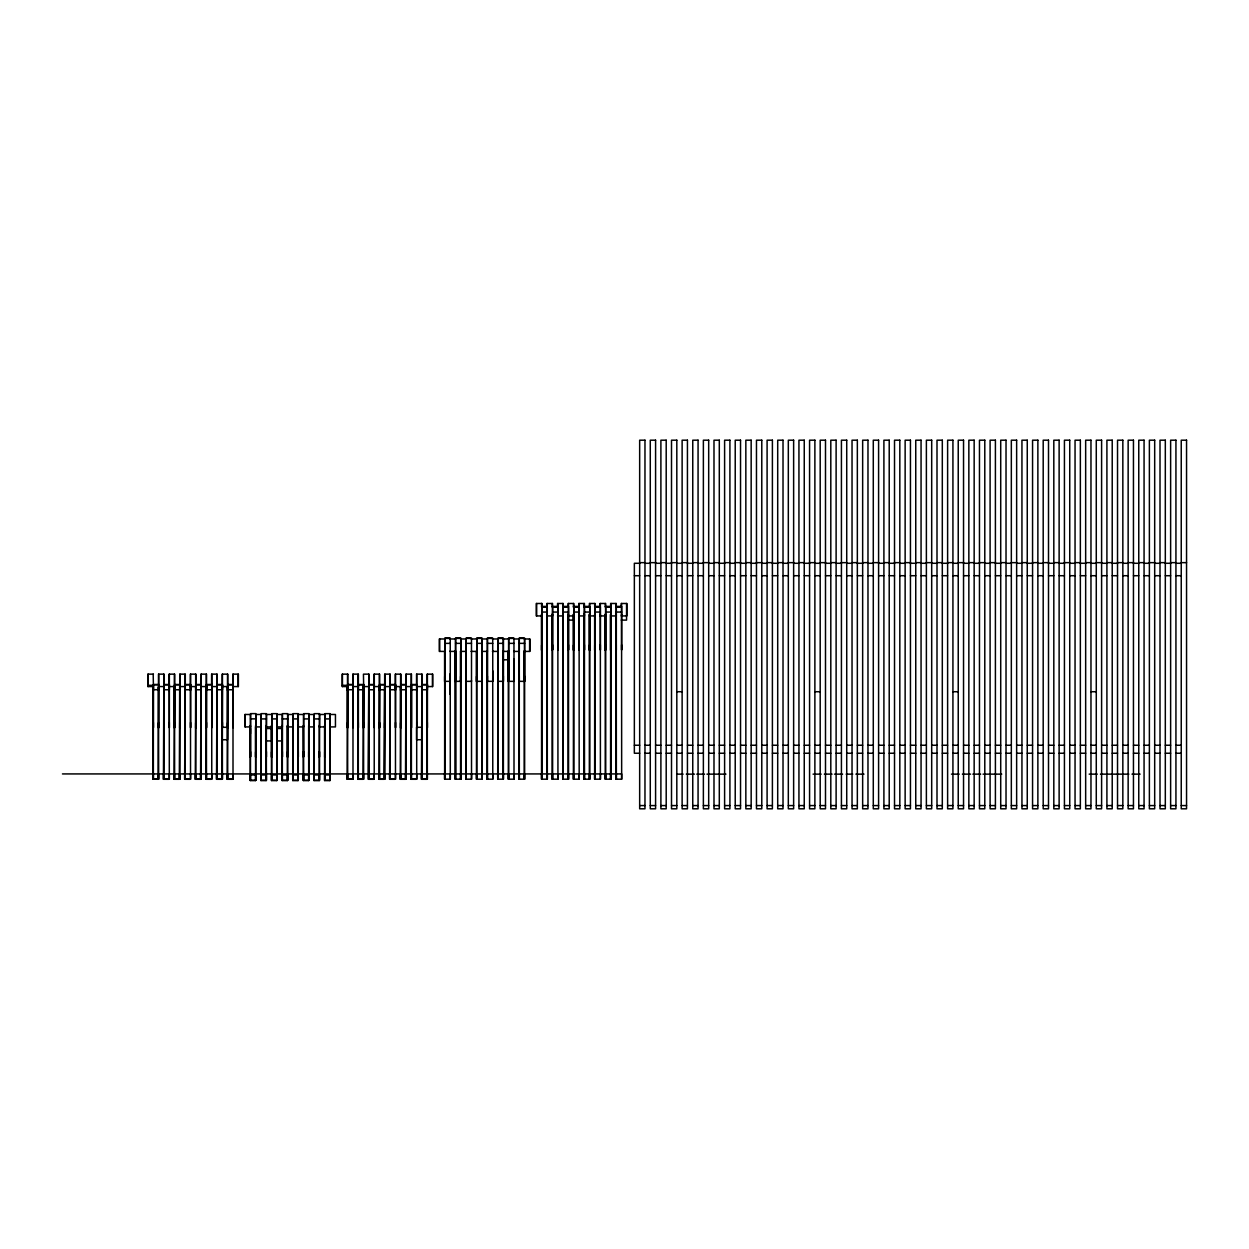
<?xml version="1.0" encoding="UTF-8"?>
<svg xmlns="http://www.w3.org/2000/svg" width="1249" height="1249" viewBox="0 0 1249 1249"><rect width="100%" height="100%" fill="white"/><g stroke="black" fill="none" stroke-linecap="round" stroke-linejoin="round"><path stroke-width="1.5" d="M153.408 684.468L153.408 689.729L158.732 689.729L158.717 684.468L153.408 684.468L153.393 727.714L153.377 722.468M158.717 684.468L158.701 727.714L158.701 722.468M164.025 684.499L164.041 689.76L169.349 689.76L169.333 684.499L164.025 684.499L164.009 727.745L164.009 722.5M169.333 684.499L169.333 727.745L169.318 722.5M174.641 684.499L174.657 689.76L179.965 689.76L179.95 684.499L174.641 684.499L174.641 727.745L174.626 722.5M179.95 684.499L179.95 727.745L179.934 722.5M185.258 684.499L185.274 689.76L190.582 689.76L190.566 684.499L185.258 684.499L185.258 727.745L185.242 722.5M190.566 684.499L190.566 727.745L190.551 722.5M201.198 684.499L201.183 727.745L201.198 684.499L195.874 684.499L195.874 727.745L195.859 722.5M206.507 684.499L206.507 689.76L211.815 689.76L211.815 684.499L206.507 684.499L206.491 727.745L206.475 722.5M211.815 684.499L211.799 727.745L211.784 722.5M217.123 684.499L217.139 689.76L222.447 689.76L222.431 684.499L217.123 684.499L217.107 727.745L217.107 722.5M222.431 684.499L222.416 727.745L222.416 722.5M227.74 684.499L227.74 727.745L227.74 684.499L233.048 684.499L233.063 689.76L227.755 689.76M233.048 684.499L233.048 727.745L233.032 722.5M255.608 775.286L255.577 780.547L250.268 780.531L250.3 725.45M255.811 751.601L255.826 756.863L255.842 713.616L250.534 713.616L250.518 756.863L250.503 751.601M255.577 780.547L255.608 725.45M261.119 751.633L261.135 756.894L261.15 713.647L266.459 713.647L266.193 780.547L260.885 780.531L260.916 725.45L260.916 757.206L260.916 751.945M266.193 780.547L266.224 725.45L266.412 780.328L261.088 780.328L261.072 725.716M276.841 775.286L276.81 780.547L271.501 780.531L271.533 725.45L271.533 757.206L271.533 751.945M277.059 751.633L277.075 756.894L277.075 713.647L271.767 713.647L271.751 756.894L271.751 751.633M276.81 780.547L276.841 725.45L277.028 780.328L271.72 780.328L271.689 725.716M287.457 775.286L287.426 780.547L282.118 780.531L282.149 725.45L282.149 757.206L282.165 751.945M287.676 751.633L287.692 756.894L287.692 713.647L282.383 713.647L282.383 756.894L282.368 751.633M287.426 780.547L287.457 725.45L287.457 757.206L287.473 751.945M298.074 775.286L298.058 780.547L292.734 780.531L292.766 725.45L292.953 780.328L298.261 780.328L298.277 774.942L292.969 774.942L292.953 780.328M298.292 751.633L298.308 756.894L298.308 713.647L293 713.647L292.734 780.531M298.058 780.547L298.074 725.45L298.074 757.206L298.089 751.945M308.706 775.286L308.675 780.547L303.366 780.531L303.382 725.45L303.569 780.328L308.878 780.328L308.893 774.942L303.585 774.942L303.569 780.328M308.909 751.633L308.925 756.894L308.925 713.647L303.616 713.647L303.616 756.894L303.601 751.633M308.675 780.547L308.706 725.45L308.69 757.206L308.706 751.945M319.322 775.286L319.291 780.547L313.983 780.531L314.014 725.45L313.999 757.206L314.014 751.945M319.291 780.547L319.557 713.647L314.248 713.647L314.233 756.894L314.217 751.633M329.939 775.286L329.908 780.547L324.599 780.531L324.631 725.45M330.158 751.633L330.158 756.894L330.173 713.647L324.865 713.647L324.849 756.894L324.849 751.633M329.908 780.547L329.939 725.45L330.126 780.328L324.818 780.328L324.787 725.716M347.722 684.468L347.737 689.729L353.045 689.729L353.03 684.468L347.722 684.468L347.722 727.714L347.706 722.468M353.03 684.468L353.03 727.714L353.014 722.468M358.338 684.499L358.354 689.76L363.662 689.76L363.646 684.499L358.338 684.499L358.338 727.745L358.322 722.5M363.646 684.499L363.646 727.745L363.631 722.5M368.97 684.499L368.97 689.76L374.278 689.76L374.278 684.499L368.97 684.499L368.955 727.745L368.939 722.5M374.278 684.499L374.263 727.745L374.247 722.5M379.587 684.499L379.587 689.76L384.911 689.76L384.895 684.499L379.587 684.499L379.571 727.745L379.571 722.5M384.895 684.499L384.879 727.745L384.879 722.5M390.203 684.499L390.219 689.76L395.527 689.76L395.511 684.499L390.203 684.499L390.188 727.745L390.188 722.5M395.511 684.499L395.511 727.745L395.496 722.5M400.82 684.499L400.835 689.76L406.144 689.76L406.128 684.499L400.82 684.499L400.82 727.745L400.804 722.5M406.128 684.499L406.128 727.745L406.112 722.5M411.436 684.499L411.436 727.745L411.436 684.499L416.744 684.499L416.76 689.76L411.452 689.76M416.744 684.499L416.744 727.745L416.729 722.5M422.053 684.499L422.068 689.76L427.377 689.76L427.377 684.499L422.053 684.499L422.053 727.745L422.037 722.5M427.377 684.499L427.361 727.745L427.345 722.5M450.311 773.927L450.296 779.189L444.628 779.189L444.691 650.791M450.28 650.963L450.264 681.345L444.956 681.345L444.956 638.098L450.264 638.098M449.968 694.179L449.983 674.132L449.968 681.657L449.983 676.412M460.928 773.927L460.912 779.189L455.245 779.189L455.307 650.791M455.573 681.345L455.573 638.098L460.881 638.098L460.881 681.345L455.573 681.345L455.557 676.099M460.616 650.791L460.553 779.189L460.538 773.927M471.544 773.927L471.529 779.189L465.861 779.189L465.924 650.791M471.513 650.963L471.498 681.345L466.189 681.345L466.205 638.098L471.513 638.098M482.161 773.927L482.145 779.189L476.478 779.189L476.54 650.791M476.806 681.345L476.821 638.098L482.13 638.098L482.114 681.345L476.806 681.345L476.79 676.099M481.849 650.791L481.786 779.189L481.786 773.927M492.777 773.927L492.777 779.189L487.094 779.189L487.172 650.791M492.746 650.963L492.746 681.345L487.422 681.345L487.438 638.098L492.746 638.098M503.409 773.927L503.394 779.189L497.727 779.189L497.789 650.791M498.054 681.345L498.054 638.098L503.363 638.098L503.363 681.345L498.054 681.345L498.039 676.099M514.026 773.927L514.01 779.189L508.343 779.189L508.405 650.791L508.39 659.8L503.082 659.8L503.082 650.916L503.035 779.189L503.019 773.927M513.995 650.963L513.979 681.345L508.671 681.345L508.671 638.098L513.979 638.098M524.642 773.927L524.627 779.189L518.959 779.189L519.022 650.791M519.287 681.345L519.287 638.098L524.596 638.098L524.596 681.345L519.287 681.345L519.272 676.099M524.33 650.791L524.268 779.189L524.252 773.927M547.327 773.927L547.312 779.189L541.551 779.189L541.613 614.196M547.249 644.796L547.265 650.058L547.265 606.811L541.957 606.811L541.957 650.058L541.941 644.796M546.921 614.196L546.859 779.189L546.843 773.927M557.944 773.927L557.944 779.189L552.167 779.189L552.23 614.196M557.866 644.796L557.881 650.058L557.897 606.811L552.573 606.811L552.573 650.058L552.558 644.796M568.576 773.927L568.56 779.189L562.784 779.189L562.846 614.196M568.498 644.796L568.498 650.058L568.514 606.811L563.205 606.811L563.19 650.058L563.174 644.796M568.154 614.196L568.092 779.189L568.076 773.927M579.193 773.927L579.177 779.189L573.4 779.189L573.463 614.196M579.114 644.796L579.114 650.058L579.13 606.811L573.822 606.811L573.806 650.058L573.806 644.796M589.809 773.927L589.793 779.189L584.017 779.189L584.095 614.196M589.731 644.796L589.747 650.058L589.747 606.811L584.438 606.811L584.438 650.058L584.423 644.796M589.403 614.196L589.325 779.189L589.325 773.927M600.426 773.927L600.41 779.189L594.633 779.189L594.711 614.196M600.347 644.796L600.363 650.058L600.363 606.811L595.055 606.811L595.055 650.058L595.039 644.796M611.042 773.927L611.026 779.189L605.265 779.189L605.328 614.196M610.964 644.796L610.98 650.058L610.98 606.811L605.671 606.811L605.671 650.058L605.656 644.796M610.636 614.196L610.574 779.189L610.558 773.927M62.45 773.927L621.659 773.927L621.659 779.189L615.882 779.189L615.944 614.196M621.58 644.796L621.596 650.058L621.612 606.811L616.303 606.811L616.288 650.058L616.272 644.796M158.482 687.293L158.092 779.267L152.831 779.235L152.831 773.99M153.221 690.603L153.159 686.528M153.174 722.765L153.174 728.026L153.159 686.685M153.315 690.619L153.33 687.106M158.685 773.896L158.67 779.173L153.362 779.173L153.377 773.896M158.092 779.267L158.092 774.005M158.482 728.026L158.482 722.765M158.482 690.619L158.467 686.528L164.041 686.575L164.041 674.148L158.498 674.148L158.498 684.795L153.159 684.78M168.709 779.298L163.447 779.282L163.447 774.021M163.775 686.56L163.838 690.635L163.947 687.137M163.791 722.796L163.791 728.058L163.775 686.716M169.302 773.927L169.302 779.204L163.994 779.204L163.994 773.927M169.255 690.65L169.255 687.137M179.731 685.389L179.325 779.298L174.064 779.282L174.079 774.021M174.423 722.796L174.407 728.058L174.392 686.716M174.392 686.56L174.454 690.635L174.563 687.137M179.934 773.927L179.918 779.204L174.61 779.204L174.61 773.927M179.325 779.298L179.341 774.037M179.715 690.65L179.7 686.56L185.289 686.575L185.289 674.148L179.747 674.148L179.747 684.795L174.392 684.811L174.438 674.148M179.731 722.796L179.715 728.058L179.715 686.716M179.872 690.65L179.872 687.137M189.942 779.298L184.68 779.282L185.086 685.373M185.024 728.058L185.039 722.796M185.008 686.56L184.68 779.282M190.551 773.927L190.535 779.204L185.227 779.204L185.242 773.927M190.488 690.65L190.504 687.137M200.964 685.389L200.574 779.298L195.297 779.282L195.312 774.021M195.64 728.058L195.656 722.796M195.703 690.635L195.64 686.56M201.167 773.927L201.151 779.204L195.843 779.204L195.859 773.927M200.574 779.298L200.574 774.037M200.964 722.796L200.948 728.058L200.948 686.716M200.964 690.65L200.948 686.56L206.522 686.575L206.522 674.148L200.98 674.148L200.98 684.795L195.64 684.811M201.105 690.65L201.12 687.137M211.19 779.298L205.929 779.282L205.929 774.021M206.319 690.635L206.257 686.56M206.272 722.796L206.257 728.058L206.257 686.716M206.413 690.65L206.428 687.137M211.784 773.927L211.768 779.204L206.46 779.204L206.475 773.927M211.721 690.65L211.737 687.137M216.545 779.282L216.936 685.373L217.076 779.204L222.4 779.204L222.353 685.373L221.807 779.298L216.545 779.282L216.545 774.021M216.873 686.56L216.936 690.635L217.045 687.137M216.889 722.796L216.889 728.058L216.873 686.716M217.076 779.204L217.092 773.927M221.807 779.298L221.822 774.037M222.197 687.153L222.197 690.65L222.181 686.56M222.197 728.058L222.197 722.796M222.4 779.204L222.4 773.927M232.423 779.298L227.162 779.282L227.162 774.021M227.521 722.796L227.505 728.058L227.49 686.716M227.552 690.635L227.49 686.56M227.661 690.65L227.661 687.137M233.017 773.927L233.017 779.204L227.708 779.204L227.708 773.927M232.97 690.65L232.97 687.137M250.3 751.914L250.284 757.159L250.268 726.777M250.471 780.328L250.487 774.942L255.795 774.942L255.78 780.328L250.471 780.328L250.44 725.716M250.44 733.741L250.456 728.464M255.608 751.914L255.592 757.159L255.577 726.777M255.748 733.741L255.764 728.464M261.088 780.328L261.103 774.942L266.412 774.942L266.412 780.328M266.224 757.206L266.224 751.945M271.72 780.328L271.72 774.942L277.028 774.942L277.028 780.328M276.841 757.206L276.856 751.945M282.336 780.328L282.352 774.942L287.66 774.942L287.645 780.328L282.336 780.328L282.305 725.716M292.766 757.206L292.781 751.945M303.382 757.206L303.398 751.945M314.186 780.328L314.202 774.942L319.51 774.942L319.494 780.328L314.186 780.328L314.17 725.716M319.322 757.206L319.322 751.945M324.709 751.945L324.693 757.206L324.693 725.357M324.787 733.772L324.787 728.51M324.818 780.328L324.818 774.942L330.126 774.942L330.126 780.328M330.001 757.206L330.017 751.945M330.095 733.772L330.095 728.51M352.405 779.267L347.144 779.235L347.16 773.99M347.503 722.765L347.487 728.026L347.487 686.685M347.472 686.528L347.534 690.603L347.644 687.106M353.014 773.896L352.999 779.173L347.69 779.173L347.706 773.896M352.952 690.619L352.967 687.106M363.428 685.389L363.037 779.298L357.76 779.282L357.776 774.021M358.12 722.796L358.104 728.058L358.104 686.716M358.151 690.635L358.088 686.56M358.26 690.65L358.276 687.137M363.631 773.927L363.615 779.204L358.307 779.204L358.322 773.927M363.037 779.298L363.037 774.037M363.428 690.65L363.412 686.56L368.986 686.575L368.986 674.148L363.443 674.148L363.678 686.575M363.428 722.796L363.412 728.058L363.412 686.716M363.568 690.65L363.584 687.137M373.654 779.298L368.393 779.282L368.783 685.373L368.923 779.204L374.232 779.204L374.247 773.927M368.72 728.058L368.736 722.796M368.72 686.56L368.393 779.282M368.923 779.204L368.939 773.927M374.185 690.65L374.2 687.137M379.368 674.148L379.368 684.795L384.645 684.811L384.676 674.148L390.219 674.148L390.219 686.575L384.676 686.575L384.27 779.298L379.009 779.282L379.009 774.021M379.321 690.072L379.337 686.56M379.353 728.058L379.353 722.796M379.399 690.635L379.509 687.137M384.864 773.927L384.848 779.204L379.54 779.204L379.555 773.927M384.27 779.298L384.676 685.389M384.661 722.796L384.661 728.058L384.645 686.716M384.817 690.65L384.817 687.137M394.887 779.298L389.626 779.282L389.626 774.021M390.016 690.635L389.953 686.56M389.969 722.796L389.969 728.058L389.953 686.716M390.125 690.65L390.125 687.137M395.48 773.927L395.48 779.204L390.172 779.204L390.172 773.927M395.433 690.65L395.433 687.137M405.909 685.389L405.503 779.298L400.242 779.282L400.258 774.021M400.57 686.56L400.632 690.635L400.742 687.137M400.601 722.796L400.586 728.058L400.586 686.716M406.112 773.927L406.097 779.204L400.788 779.204L400.804 773.927M405.503 779.298L405.519 774.037M405.894 690.65L405.909 687.153M405.894 728.058L405.909 722.796M406.05 690.65L405.878 686.56L411.467 686.575L411.467 674.148L405.925 674.148L405.925 684.795L400.57 684.811L400.617 674.148M416.12 779.298L410.859 779.282L410.874 774.021M411.218 722.796L411.202 728.058L411.202 686.716M411.249 690.635L411.186 686.56M411.358 690.65L411.374 687.137M416.729 773.927L416.713 779.204L411.405 779.204L411.421 773.927M416.666 690.65L416.682 687.137M427.142 685.389L426.752 779.298L421.475 779.282L421.491 774.021M421.819 728.058L421.834 722.796M421.881 690.635L421.819 686.56M427.345 773.927L427.33 779.204L422.021 779.204L422.037 773.927M426.752 779.298L426.752 774.037M427.142 722.796L427.127 728.058L427.127 686.716M427.299 687.137L427.283 690.65L427.127 686.56L432.7 686.575L432.7 674.148L427.158 674.148L427.158 684.795L421.819 684.811M444.675 676.412L444.66 681.657L444.644 651.26M445.003 773.927L444.987 779.189L444.925 650.791M455.292 676.412L455.276 681.657L455.261 651.26M460.6 676.412L460.584 681.657L460.569 651.26M465.908 676.412L465.893 681.657L465.877 651.26M466.236 773.927L466.22 779.189L466.158 650.791M476.525 676.412L476.509 681.657L476.509 651.26M476.853 773.927L476.837 779.189L476.775 650.791M487.141 676.412L487.141 681.657L487.126 651.26M487.469 773.927L487.453 779.189L487.391 650.791M497.773 676.412L497.758 681.657L497.742 651.26M498.086 773.927L498.086 779.189L498.023 650.791M503.082 676.412L503.066 681.657L503.05 651.26M508.718 773.927L508.702 779.189L508.64 650.791M519.006 676.412L518.991 681.657L518.975 651.26M519.334 773.927L519.319 779.189L519.256 650.791M524.315 676.412L524.299 681.657L524.283 651.26M541.613 645.109L541.598 650.354L541.582 614.274M542.019 773.927L542.004 779.189L541.941 614.196M546.921 645.109L546.906 650.354L546.89 614.274M552.23 645.109L552.214 650.354L552.199 614.274M552.636 773.927L552.62 779.189L552.558 614.196M562.846 645.109L562.846 650.354L562.815 614.274M563.252 773.927L563.252 779.189L563.174 614.196M568.154 645.109L568.154 650.354L568.123 614.274M573.463 645.109L573.463 650.354L573.447 614.274M573.884 773.927L573.869 779.189L573.791 614.196M584.501 773.927L584.485 779.189L584.423 614.196M589.403 645.109L589.387 650.354L589.372 614.274M594.711 645.109L594.696 650.354L594.68 614.274M595.117 773.927L595.102 779.189L595.039 614.196M605.328 645.109L605.312 650.354L605.297 614.274M605.734 773.927L605.718 779.189L605.656 614.196M615.944 645.109L615.929 650.354L615.913 614.274M616.35 773.927L616.35 779.189L616.272 614.196M152.831 779.235L153.221 687.262M163.447 779.282L163.853 685.373L163.994 779.204M174.064 779.282L174.47 685.373M195.297 779.282L195.703 685.373L195.843 779.204M205.929 779.282L206.319 685.373M227.162 779.282L227.568 685.373M347.144 779.235L347.534 687.262L347.69 779.173M357.76 779.282L358.166 685.373M379.009 779.282L379.399 685.373M389.626 779.282L390.031 685.373L390.172 779.204M400.242 779.282L400.648 685.373L400.788 779.204M410.859 779.282L411.264 685.373M421.475 779.282L421.881 685.373L422.021 779.204M250.268 780.531L250.3 775.286M260.885 780.531L260.916 775.286M271.501 780.531L271.533 775.286M282.118 780.531L282.149 775.286M303.366 780.531L303.382 775.286M313.983 780.531L314.014 775.286M324.599 780.531L324.631 775.286M639.66 562.643L644.968 562.643M650.276 562.643L655.584 562.643M660.893 562.643L666.201 562.643M671.509 562.643L676.817 562.643M682.126 562.643L687.434 562.643M692.758 562.643L698.066 562.643M703.374 562.643L708.683 562.643M713.991 562.643L719.299 562.643M724.607 562.643L729.916 562.643M735.224 562.643L740.532 562.643M745.84 562.643L751.164 562.643M756.472 562.643L761.781 562.643M767.089 562.643L772.397 562.643M777.705 562.643L783.014 562.643M788.322 562.643L793.63 562.643M798.938 562.643L804.247 562.643M809.571 562.643L814.879 562.643M820.187 562.643L825.495 562.643M830.804 562.643L836.112 562.643M841.42 562.643L846.728 562.643M852.037 562.643L857.345 562.643M862.653 562.643L867.977 562.643M873.285 562.643L878.593 562.643M883.902 562.643L889.21 562.643M894.518 562.643L899.826 562.643M905.135 562.643L910.443 562.643M915.751 562.643L921.059 562.643M926.383 562.643L931.692 562.643M937 562.643L942.308 562.643M947.616 562.643L952.925 562.643M958.233 562.643L963.541 562.643M968.849 562.643L974.158 562.643M979.466 562.643L984.79 562.643M990.098 562.643L995.406 562.643M1000.714 562.643L1006.023 562.643M1011.331 562.643L1016.639 562.643M1021.947 562.643L1027.256 562.643M1032.564 562.643L1037.872 562.643M1043.196 562.643L1048.504 562.643M1053.813 562.643L1059.121 562.643M1064.429 562.643L1069.737 562.643M1075.046 562.643L1080.354 562.643M1085.662 562.643L1090.97 562.643M1096.279 562.643L1101.602 562.643M1106.911 562.643L1112.219 562.643M1117.527 562.643L1122.835 562.643M1128.144 562.643L1133.452 562.643M1138.76 562.643L1144.068 562.643M1149.377 562.643L1154.685 562.643M1160.009 562.643L1165.317 562.643M1170.625 562.643L1175.934 562.643M1181.242 562.643L1186.55 562.643M639.66 563.283L634.351 563.283L634.351 753.241L639.66 753.241M644.968 563.283L650.276 563.283M655.584 563.283L660.893 563.283M666.201 563.283L671.509 563.283M676.817 563.283L682.126 563.283M687.434 563.283L692.758 563.283M698.066 563.283L703.374 563.283M708.683 563.283L713.991 563.283M719.299 563.283L724.607 563.283M729.916 563.283L735.224 563.283M740.532 563.283L745.84 563.283M751.164 563.283L756.472 563.283M761.781 563.283L767.089 563.283M772.397 563.283L777.705 563.283M783.014 563.283L788.322 563.283M793.63 563.283L798.938 563.283M804.247 563.283L809.571 563.283M814.879 563.283L820.187 563.283M825.495 563.283L830.804 563.283M836.112 563.283L841.42 563.283M846.728 563.283L852.037 563.283M857.345 563.283L862.653 563.283M867.977 563.283L873.285 563.283M878.593 563.283L883.902 563.283M889.21 563.283L894.518 563.283M899.826 563.283L905.135 563.283M910.443 563.283L915.751 563.283M921.059 563.283L926.383 563.283M931.692 563.283L937 563.283M942.308 563.283L947.616 563.283M952.925 563.283L958.233 563.283M963.541 563.283L968.849 563.283M974.158 563.283L979.466 563.283M984.79 563.283L990.098 563.283M995.406 563.283L1000.714 563.283M1006.023 563.283L1011.331 563.283M1016.639 563.283L1021.947 563.283M1027.256 563.283L1032.564 563.283M1037.872 563.283L1043.196 563.283M1048.504 563.283L1053.813 563.283M1059.121 563.283L1064.429 563.283M1069.737 563.283L1075.046 563.283M1080.354 563.283L1085.662 563.283M1090.97 563.283L1096.279 563.283M1101.602 563.283L1106.911 563.283M1112.219 563.283L1117.527 563.283M1122.835 563.283L1128.144 563.283M1133.452 563.283L1138.76 563.283M1144.068 563.283L1149.377 563.283M1154.685 563.283L1160.009 563.283M1165.317 563.283L1170.625 563.283M1175.934 563.283L1181.242 563.283M634.351 575.711L639.66 575.711M644.968 575.711L650.276 575.711M655.584 575.711L660.893 575.711M666.201 575.711L671.509 575.711M676.817 575.711L682.126 575.711M687.434 575.711L692.758 575.711M698.066 575.711L703.374 575.711M708.683 575.711L713.991 575.711M719.299 575.711L724.607 575.711M729.916 575.711L735.224 575.711M740.532 575.711L745.84 575.711M751.164 575.711L756.472 575.711M761.781 575.711L767.089 575.711M772.397 575.711L777.705 575.711M783.014 575.711L788.322 575.711M793.63 575.711L798.938 575.711M804.247 575.711L809.571 575.711M814.879 575.711L820.187 575.711M825.495 575.711L830.804 575.711M836.112 575.711L841.42 575.711M846.728 575.711L852.037 575.711M857.345 575.711L862.653 575.711M867.977 575.711L873.285 575.711M878.593 575.711L883.902 575.711M889.21 575.711L894.518 575.711M899.826 575.711L905.135 575.711M910.443 575.711L915.751 575.711M921.059 575.711L926.383 575.711M931.692 575.711L937 575.711M942.308 575.711L947.616 575.711M952.925 575.711L958.233 575.711M963.541 575.711L968.849 575.711M974.158 575.711L979.466 575.711M984.79 575.711L990.098 575.711M995.406 575.711L1000.714 575.711M1006.023 575.711L1011.331 575.711M1016.639 575.711L1021.947 575.711M1027.256 575.711L1032.564 575.711M1037.872 575.711L1043.196 575.711M1048.504 575.711L1053.813 575.711M1059.121 575.711L1064.429 575.711M1069.737 575.711L1075.046 575.711M1080.354 575.711L1085.662 575.711M1090.97 575.711L1096.279 575.711M1101.602 575.711L1106.911 575.711M1112.219 575.711L1117.527 575.711M1122.835 575.711L1128.144 575.711M1133.452 575.711L1138.76 575.711M1144.068 575.711L1149.377 575.711M1154.685 575.711L1160.009 575.711M1165.317 575.711L1170.625 575.711M1175.934 575.711L1181.242 575.711M541.613 606.405L547.249 606.405M552.23 606.405L557.866 606.405M562.862 606.405L568.482 606.405M573.478 606.405L579.099 606.405M584.095 606.405L589.731 606.405M594.711 606.405L600.347 606.405M605.328 606.405L610.964 606.405M615.944 606.405L621.58 606.405M573.447 607.108L578.755 607.108L578.787 603.486L584.423 603.486L584.423 615.929L578.787 615.929M600.004 607.108L594.696 607.108L594.711 603.486M541.972 612.057L547.281 612.057M552.589 612.057L557.897 612.057M563.205 612.057L568.529 612.057M573.837 612.057L579.146 612.057M584.454 612.057L589.762 612.057M595.07 612.057L600.379 612.057M605.687 612.057L610.995 612.057M616.303 612.057L621.612 612.057M546.921 615.929L552.558 615.929L552.558 603.486L546.921 603.486L546.921 607.045L541.598 607.108L541.613 603.486M557.538 615.929L563.174 615.929L563.174 603.486L557.538 603.486L557.538 607.045L552.214 607.108L552.23 603.486M568.154 615.929L573.791 615.929L573.791 603.486L568.154 603.486L568.154 607.045L562.831 607.108L562.846 603.486M589.403 615.929L595.039 615.929L595.039 603.486L589.403 603.486L589.403 607.045L584.064 607.108L584.095 603.486M600.02 615.929L605.656 615.929L605.656 603.486L600.02 603.486L600.02 607.045M610.636 615.929L616.272 615.929L616.272 603.486L610.636 603.486L610.636 607.045L605.312 607.108L605.328 603.486M621.253 615.929L626.889 615.929L626.889 603.486L621.253 603.486L621.253 607.045L615.929 607.108L615.944 603.486M621.253 620.113L626.561 620.113L626.561 603.486M444.644 638.411L449.968 638.411M455.276 638.411L460.584 638.411M465.893 638.411L471.201 638.411M476.509 638.411L481.817 638.411M487.126 638.411L492.434 638.411M497.742 638.411L503.05 638.411M508.374 638.411L513.682 638.411M518.991 638.411L524.299 638.411M449.968 638.973L455.557 638.973L455.604 779.189L455.542 650.791M460.584 638.973L466.174 638.973L466.174 651.416L460.584 651.416M471.201 638.973L476.79 638.973L476.79 651.416L471.201 651.416M481.833 638.973L487.407 638.973L487.407 651.416L481.833 651.416M492.449 638.973L498.039 638.973L498.039 651.416L492.449 651.416M503.066 638.973L508.655 638.973L508.655 651.416L503.066 651.416M513.682 638.973L519.272 638.973L519.272 651.416L513.682 651.416M524.299 638.973L529.888 638.973L529.888 651.416L524.299 651.416M444.972 643.36L450.28 643.36M455.588 643.36L460.897 643.36M466.205 643.36L471.513 643.36M476.821 643.36L482.145 643.36M487.453 643.36L492.762 643.36M498.07 643.36L503.378 643.36M508.686 643.36L513.995 643.36M519.303 643.36L524.611 643.36M449.968 651.416L455.557 651.416M153.424 674.148L147.882 674.148L147.882 686.575L153.424 686.575L153.19 674.148M169.083 684.811L163.775 684.811L163.806 674.148M363.412 684.811L358.104 684.811L358.135 674.148M368.72 684.811L374.029 684.811L374.06 674.148L379.602 674.148L379.602 686.575L374.06 686.575M395.262 684.811L389.953 684.811L389.985 674.148M148.116 685.326L153.424 685.326M342.445 685.326L347.753 685.326M169.13 686.575L174.657 686.575L174.657 674.148L169.13 674.148L169.13 684.795M190.363 686.575L195.906 686.575L195.906 674.148L190.363 674.148L190.363 684.795L185.024 684.811L185.055 674.148M211.596 686.575L217.139 686.575L217.139 674.148L211.596 674.148L211.596 684.795L206.257 684.811L206.288 674.148M222.213 686.575L227.755 686.575L227.755 674.148L222.213 674.148L222.213 684.795L216.873 684.811L216.904 674.148M232.845 686.575L238.387 686.575L238.387 674.148L232.845 674.148L232.845 684.795L227.49 684.811L227.521 674.148M352.827 686.575L358.369 686.575L358.369 674.148L352.827 674.148L352.827 684.795L347.487 684.78L347.519 674.148M395.308 686.575L400.851 686.575L400.851 674.148L395.308 674.148L395.308 684.795M416.542 686.575L422.084 686.575L422.084 674.148L416.542 674.148L416.542 684.795L411.202 684.811L411.233 674.148M201.198 689.76L195.89 689.76L195.874 684.499M676.817 691.727L682.126 691.727M814.879 691.727L820.187 691.727M952.925 691.727L958.233 691.727M1090.97 691.727L1096.279 691.727M255.623 714.475L261.119 714.475L261.119 726.918L255.623 726.918M266.24 714.475L271.736 714.475L271.736 726.918L266.24 726.918M276.856 714.475L282.368 714.475L282.368 726.918L276.856 726.918M287.489 714.475L292.984 714.475L292.984 726.918L287.489 726.918M308.722 714.475L314.217 714.475L314.217 726.918L308.722 726.918M319.338 714.475L324.834 714.475L324.834 726.918L319.338 726.918M329.955 714.475L335.45 714.475L335.45 726.918L329.955 726.918M250.534 718.862L255.842 718.862M261.15 718.909L266.474 718.909M271.782 718.909L277.091 718.909M282.399 718.909L287.707 718.909M293.015 718.909L298.324 718.909M303.632 718.909L308.94 718.909M314.248 718.909L319.557 718.909M324.881 718.909L330.189 718.909M634.351 745.247L639.66 745.247M644.968 745.247L650.276 745.247M655.584 745.247L660.893 745.247M666.201 745.247L671.509 745.247M676.817 745.247L682.126 745.247M687.434 745.247L692.758 745.247M698.066 745.247L703.374 745.247M708.683 745.247L713.991 745.247M719.299 745.247L724.607 745.247M729.916 745.247L735.224 745.247M740.532 745.247L745.84 745.247M751.164 745.247L756.472 745.247M761.781 745.247L767.089 745.247M772.397 745.247L777.705 745.247M783.014 745.247L788.322 745.247M793.63 745.247L798.938 745.247M804.247 745.247L809.571 745.247M814.879 745.247L820.187 745.247M825.495 745.247L830.804 745.247M836.112 745.247L841.42 745.247M846.728 745.247L852.037 745.247M857.345 745.247L862.653 745.247M867.977 745.247L873.285 745.247M878.593 745.247L883.902 745.247M889.21 745.247L894.518 745.247M899.826 745.247L905.135 745.247M910.443 745.247L915.751 745.247M921.059 745.247L926.383 745.247M931.692 745.247L937 745.247M942.308 745.247L947.616 745.247M952.925 745.247L958.233 745.247M963.541 745.247L968.849 745.247M974.158 745.247L979.466 745.247M984.79 745.247L990.098 745.247M995.406 745.247L1000.714 745.247M1006.023 745.247L1011.331 745.247M1016.639 745.247L1021.947 745.247M1027.256 745.247L1032.564 745.247M1037.872 745.247L1043.196 745.247M1048.504 745.247L1053.813 745.247M1059.121 745.247L1064.429 745.247M1069.737 745.247L1075.046 745.247M1080.354 745.247L1085.662 745.247M1090.97 745.247L1096.279 745.247M1101.602 745.247L1106.911 745.247M1112.219 745.247L1117.527 745.247M1122.835 745.247L1128.144 745.247M1133.452 745.247L1138.76 745.247M1144.068 745.247L1149.377 745.247M1154.685 745.247L1160.009 745.247M1165.317 745.247L1170.625 745.247M1175.934 745.247L1181.242 745.247M644.968 753.241L650.276 753.241M655.584 753.241L660.893 753.241M666.201 753.241L671.509 753.241M676.817 753.241L682.126 753.241M687.434 753.241L692.758 753.241M698.066 753.241L703.374 753.241M708.683 753.241L713.991 753.241M719.299 753.241L724.607 753.241M729.916 753.241L735.224 753.241M740.532 753.241L745.84 753.241M751.164 753.241L756.472 753.241M761.781 753.241L767.089 753.241M772.397 753.241L777.705 753.241M783.014 753.241L788.322 753.241M793.63 753.241L798.938 753.241M804.247 753.241L809.571 753.241M814.879 753.241L820.187 753.241M825.495 753.241L830.804 753.241M836.112 753.241L841.42 753.241M846.728 753.241L852.037 753.241M857.345 753.241L862.653 753.241M867.977 753.241L873.285 753.241M878.593 753.241L883.902 753.241M889.21 753.241L894.518 753.241M899.826 753.241L905.135 753.241M910.443 753.241L915.751 753.241M921.059 753.241L926.383 753.241M931.692 753.241L937 753.241M942.308 753.241L947.616 753.241M952.925 753.241L958.233 753.241M963.541 753.241L968.849 753.241M974.158 753.241L979.466 753.241M984.79 753.241L990.098 753.241M995.406 753.241L1000.714 753.241M1006.023 753.241L1011.331 753.241M1016.639 753.241L1021.947 753.241M1027.256 753.241L1032.564 753.241M1037.872 753.241L1043.196 753.241M1048.504 753.241L1053.813 753.241M1059.121 753.241L1064.429 753.241M1069.737 753.241L1075.046 753.241M1080.354 753.241L1085.662 753.241M1090.97 753.241L1096.279 753.241M1101.602 753.241L1106.911 753.241M1112.219 753.241L1117.527 753.241M1122.835 753.241L1128.144 753.241M1133.452 753.241L1138.76 753.241M1144.068 753.241L1149.377 753.241M1154.685 753.241L1160.009 753.241M1165.317 753.241L1170.625 753.241M1175.934 753.241L1181.242 753.241M676.974 774.146L683.141 774.146M686.294 774.146L694.475 774.146M696.755 774.146L704.545 774.146M706.95 774.146L725.95 774.146M813.068 774.146L821.186 774.146M824.34 774.146L832.068 774.146M834.473 774.146L842.591 774.146M846.151 774.146L852.739 774.146M855.893 774.146L863.996 774.146M951.457 774.146L959.232 774.146M962.386 774.146L970.582 774.146M972.862 774.146L980.652 774.146M983.057 774.146L1001.729 774.146M1089.175 774.146L1097.293 774.146M1100.447 774.146L1128.846 774.146M1131.984 774.146L1140.103 774.146M639.66 805.574L644.968 805.574M650.276 805.574L655.584 805.574M660.893 805.574L666.201 805.574M671.509 805.574L676.817 805.574M682.126 805.574L687.434 805.574M692.758 805.574L698.066 805.574M703.374 805.574L708.683 805.574M713.991 805.574L719.299 805.574M724.607 805.574L729.916 805.574M735.224 805.574L740.532 805.574M745.84 805.574L751.164 805.574M756.472 805.574L761.781 805.574M767.089 805.574L772.397 805.574M777.705 805.574L783.014 805.574M788.322 805.574L793.63 805.574M798.938 805.574L804.247 805.574M809.571 805.574L814.879 805.574M820.187 805.574L825.495 805.574M830.804 805.574L836.112 805.574M841.42 805.574L846.728 805.574M852.037 805.574L857.345 805.574M862.653 805.574L867.977 805.574M873.285 805.574L878.593 805.574M883.902 805.574L889.21 805.574M894.518 805.574L899.826 805.574M905.135 805.574L910.443 805.574M915.751 805.574L921.059 805.574M926.383 805.574L931.692 805.574M937 805.574L942.308 805.574M947.616 805.574L952.925 805.574M958.233 805.574L963.541 805.574M968.849 805.574L974.158 805.574M979.466 805.574L984.79 805.574M990.098 805.574L995.406 805.574M1000.714 805.574L1006.023 805.574M1011.331 805.574L1016.639 805.574M1021.947 805.574L1027.256 805.574M1032.564 805.574L1037.872 805.574M1043.196 805.574L1048.504 805.574M1053.813 805.574L1059.121 805.574M1064.429 805.574L1069.737 805.574M1075.046 805.574L1080.354 805.574M1085.662 805.574L1090.97 805.574M1096.279 805.574L1101.602 805.574M1106.911 805.574L1112.219 805.574M1117.527 805.574L1122.835 805.574M1128.144 805.574L1133.452 805.574M1138.76 805.574L1144.068 805.574M1149.377 805.574L1154.685 805.574M1160.009 805.574L1165.317 805.574M1170.625 805.574L1175.934 805.574M1181.242 805.574L1186.55 805.574M615.866 773.927L615.882 779.189M605.25 773.927L605.265 779.189M594.633 773.927L594.633 779.189M584.017 773.927L584.017 779.189M573.385 773.927L573.4 779.189M562.768 773.927L562.784 779.189M552.152 773.927L552.167 779.189M541.535 773.927L541.551 779.189M524.58 676.099L524.596 681.345M518.944 773.927L518.959 779.189M513.963 676.099L513.979 681.345M508.655 676.099L508.671 681.345M508.327 773.927L508.343 779.189M503.347 676.099L503.363 681.345M497.711 773.927L497.727 779.189M492.731 677.848L492.746 681.345M487.422 676.099L487.422 681.345M487.094 773.927L487.094 779.189M482.114 676.099L482.114 681.345M476.462 773.927L476.478 779.189M466.174 676.099L466.189 681.345M465.846 773.927L465.861 779.189M460.865 676.099L460.881 681.345M455.229 773.927L455.245 779.189M450.249 676.099L450.264 681.345M444.941 676.099L444.956 681.345M444.613 773.927L444.628 779.189M319.525 751.633L319.541 756.894M292.984 751.633L293 756.894M266.443 751.633L266.443 756.894M621.58 614.196L621.659 779.189M610.964 614.196L611.026 779.189M610.62 614.711L610.62 650.354L610.605 614.274M600.347 614.196L600.41 779.189M589.731 614.196L589.793 779.189M584.079 614.711L584.079 650.354L584.064 614.274M579.114 614.196L579.177 779.189M568.482 614.196L568.56 779.189M557.866 614.196L557.944 779.189M547.249 614.196L547.312 779.189M524.564 650.791L524.627 779.189M513.963 659.16L514.01 779.189M508.374 651.713L508.374 681.657L508.359 651.26M503.331 650.791L503.394 779.189M492.731 670.822L492.777 779.189M482.083 650.791L482.145 779.189M481.833 651.713L481.833 681.657L481.817 651.26M471.498 680.549L471.529 779.189M460.85 650.791L460.912 779.189M450.233 674.132L450.296 779.189M427.299 685.373L427.33 779.204M416.682 685.373L416.713 779.204M411.374 685.373L411.405 779.204M406.066 685.373L406.097 779.204M395.449 685.373L395.48 779.204M384.817 685.373L384.848 779.204M379.509 685.373L379.54 779.204M374.2 685.373L374.232 779.204M363.584 685.373L363.615 779.204M358.276 685.373L358.307 779.204M352.967 687.262L352.999 779.173M319.307 725.357L319.494 780.328M308.846 725.716L308.878 780.328M298.23 725.716L298.261 780.328M287.613 725.716L287.645 780.328M255.764 725.716L255.78 780.328M232.985 685.373L233.017 779.204M227.677 685.373L227.708 779.204M211.737 685.373L211.768 779.204M206.428 685.373L206.46 779.204M201.12 685.373L201.151 779.204M190.504 685.373L190.535 779.204M185.195 685.373L185.227 779.204M179.887 685.373L179.918 779.204M174.579 685.373L174.61 779.204M169.271 685.373L169.302 779.204M158.467 686.685L158.67 779.173M153.33 687.262L153.362 779.173M621.58 603.486L621.58 615.929M610.964 603.486L610.964 615.929M600.347 603.486L600.347 615.929M589.731 603.486L589.731 615.929M579.099 603.486L579.099 615.929M573.478 603.486L573.478 607.045M573.478 614.789L573.478 620.113L568.154 620.113L568.154 614.789M568.482 603.486L568.482 615.929M557.866 603.486L557.866 615.929M547.249 603.486L547.249 615.929M536.633 603.486L536.633 615.929M529.607 638.973L529.607 651.416M524.58 638.973L524.58 651.416M513.963 638.973L513.963 651.416M503.347 638.973L503.347 651.416M492.715 638.973L492.715 651.416M482.098 638.973L482.098 651.416M471.482 638.973L471.482 651.416M460.865 638.973L460.865 651.416M450.249 638.973L450.249 651.416M439.632 638.973L439.632 651.416M432.466 674.148L432.466 686.575M427.392 674.148L427.392 686.575M421.85 674.148L421.85 684.795M416.776 674.148L416.776 686.575M406.159 674.148L406.159 686.575M395.527 674.148L395.527 686.575M384.911 674.148L384.911 686.575M374.294 674.148L374.294 686.575M368.752 674.148L368.752 684.795M353.061 674.148L353.061 686.575M342.445 674.148L342.445 686.575M330.142 714.475L330.142 726.918M319.525 714.475L319.525 726.918M308.909 714.475L308.909 726.918M287.676 714.475L287.676 726.918M277.044 714.475L277.044 726.918M266.427 714.475L266.427 726.918M260.916 728.51L260.916 740.938M255.811 714.475L255.811 726.918M245.194 714.475L245.194 726.918M238.153 674.148L238.153 686.575M233.063 674.148L233.063 686.575M222.447 674.148L222.447 686.575M211.83 674.148L211.83 686.575M201.214 674.148L201.214 686.575M195.671 674.148L195.671 684.795M190.597 674.148L190.597 686.575M179.981 674.148L179.981 686.575M169.349 674.148L169.349 686.575M158.732 674.148L158.732 686.575M148.116 674.148L148.116 686.575M644.968 440.194L639.66 440.194L639.66 808.806L644.968 808.806L644.968 440.194M655.584 440.194L650.276 440.194L650.276 808.806L655.584 808.806L655.584 440.194M666.201 440.194L660.893 440.194L660.893 808.806L666.201 808.806L666.201 440.194M676.817 440.194L671.509 440.194L671.509 808.806L676.817 808.806L676.817 440.194M687.434 440.194L682.126 440.194L682.126 808.806L687.434 808.806L687.434 440.194M698.066 440.194L692.758 440.194L692.758 808.806L698.066 808.806L698.066 440.194M708.683 440.194L703.374 440.194L703.374 808.806L708.683 808.806L708.683 440.194M719.299 440.194L713.991 440.194L713.991 808.806L719.299 808.806L719.299 440.194M729.916 440.194L724.607 440.194L724.607 808.806L729.916 808.806L729.916 440.194M740.532 440.194L735.224 440.194L735.224 808.806L740.532 808.806L740.532 440.194M751.164 440.194L745.84 440.194L745.84 808.806L751.164 808.806L751.164 440.194M761.781 440.194L756.472 440.194L756.472 808.806L761.781 808.806L761.781 440.194M772.397 440.194L767.089 440.194L767.089 808.806L772.397 808.806L772.397 440.194M783.014 440.194L777.705 440.194L777.705 808.806L783.014 808.806L783.014 440.194M793.63 440.194L788.322 440.194L788.322 808.806L793.63 808.806L793.63 440.194M804.247 440.194L798.938 440.194L798.938 808.806L804.247 808.806L804.247 440.194M814.879 440.194L809.571 440.194L809.571 808.806L814.879 808.806L814.879 440.194M825.495 440.194L820.187 440.194L820.187 808.806L825.495 808.806L825.495 440.194M836.112 440.194L830.804 440.194L830.804 808.806L836.112 808.806L836.112 440.194M846.728 440.194L841.42 440.194L841.42 808.806L846.728 808.806L846.728 440.194M857.345 440.194L852.037 440.194L852.037 808.806L857.345 808.806L857.345 440.194M867.977 440.194L862.653 440.194L862.653 808.806L867.977 808.806L867.977 440.194M878.593 440.194L873.285 440.194L873.285 808.806L878.593 808.806L878.593 440.194M889.21 440.194L883.902 440.194L883.902 808.806L889.21 808.806L889.21 440.194M899.826 440.194L894.518 440.194L894.518 808.806L899.826 808.806L899.826 440.194M910.443 440.194L905.135 440.194L905.135 808.806L910.443 808.806L910.443 440.194M921.059 440.194L915.751 440.194L915.751 808.806L921.059 808.806L921.059 440.194M931.692 440.194L926.383 440.194L926.383 808.806L931.692 808.806L931.692 440.194M942.308 440.194L937 440.194L937 808.806L942.308 808.806L942.308 440.194M952.925 440.194L947.616 440.194L947.616 808.806L952.925 808.806L952.925 440.194M963.541 440.194L958.233 440.194L958.233 808.806L963.541 808.806L963.541 440.194M974.158 440.194L968.849 440.194L968.849 808.806L974.158 808.806L974.158 440.194M984.79 440.194L979.466 440.194L979.466 808.806L984.79 808.806L984.79 440.194M995.406 440.194L990.098 440.194L990.098 808.806L995.406 808.806L995.406 440.194M1006.023 440.194L1000.714 440.194L1000.714 808.806L1006.023 808.806L1006.023 440.194M1016.639 440.194L1011.331 440.194L1011.331 808.806L1016.639 808.806L1016.639 440.194M1027.256 440.194L1021.947 440.194L1021.947 808.806L1027.256 808.806L1027.256 440.194M1037.872 440.194L1032.564 440.194L1032.564 808.806L1037.872 808.806L1037.872 440.194M1048.504 440.194L1043.196 440.194L1043.196 808.806L1048.504 808.806L1048.504 440.194M1059.121 440.194L1053.813 440.194L1053.813 808.806L1059.121 808.806L1059.121 440.194M1069.737 440.194L1064.429 440.194L1064.429 808.806L1069.737 808.806L1069.737 440.194M1080.354 440.194L1075.046 440.194L1075.046 808.806L1080.354 808.806L1080.354 440.194M1090.97 440.194L1085.662 440.194L1085.662 808.806L1090.97 808.806L1090.97 440.194M1101.602 440.194L1096.279 440.194L1096.279 808.806L1101.602 808.806L1101.602 440.194M1112.219 440.194L1106.911 440.194L1106.911 808.806L1112.219 808.806L1112.219 440.194M1122.835 440.194L1117.527 440.194L1117.527 808.806L1122.835 808.806L1122.835 440.194M1133.452 440.194L1128.144 440.194L1128.144 808.806L1133.452 808.806L1133.452 440.194M1144.068 440.194L1138.76 440.194L1138.76 808.806L1144.068 808.806L1144.068 440.194M1154.685 440.194L1149.377 440.194L1149.377 808.806L1154.685 808.806L1154.685 440.194M1165.317 440.194L1160.009 440.194L1160.009 808.806L1165.317 808.806L1165.317 440.194M1175.934 440.194L1170.625 440.194L1170.625 808.806L1175.934 808.806L1175.934 440.194M1186.55 440.194L1181.242 440.194L1181.242 808.806L1186.55 808.806L1186.55 440.194M541.941 603.486L536.305 603.486L536.305 615.929L541.941 615.929L541.941 603.486M444.941 638.973L439.351 638.973L439.351 651.416L444.941 651.416L444.941 638.973M347.753 674.148L342.21 674.148L342.21 686.575L347.753 686.575L347.753 674.148M250.503 714.475L245.007 714.475L245.007 726.918L250.503 726.918L250.503 714.475M303.601 714.475L298.105 714.475L298.292 726.918L303.601 726.918L303.601 714.475M227.537 727.293L222.228 727.293L222.228 739.736L227.537 739.736L227.537 727.293M421.865 727.293L416.557 727.293L416.557 739.736L421.865 739.736L421.865 727.293M271.548 728.51L266.224 728.51L266.224 740.938L271.548 740.938L271.548 728.51M282.165 728.51L276.856 728.51L276.856 740.938L282.165 740.938L282.165 728.51"/></g></svg>
